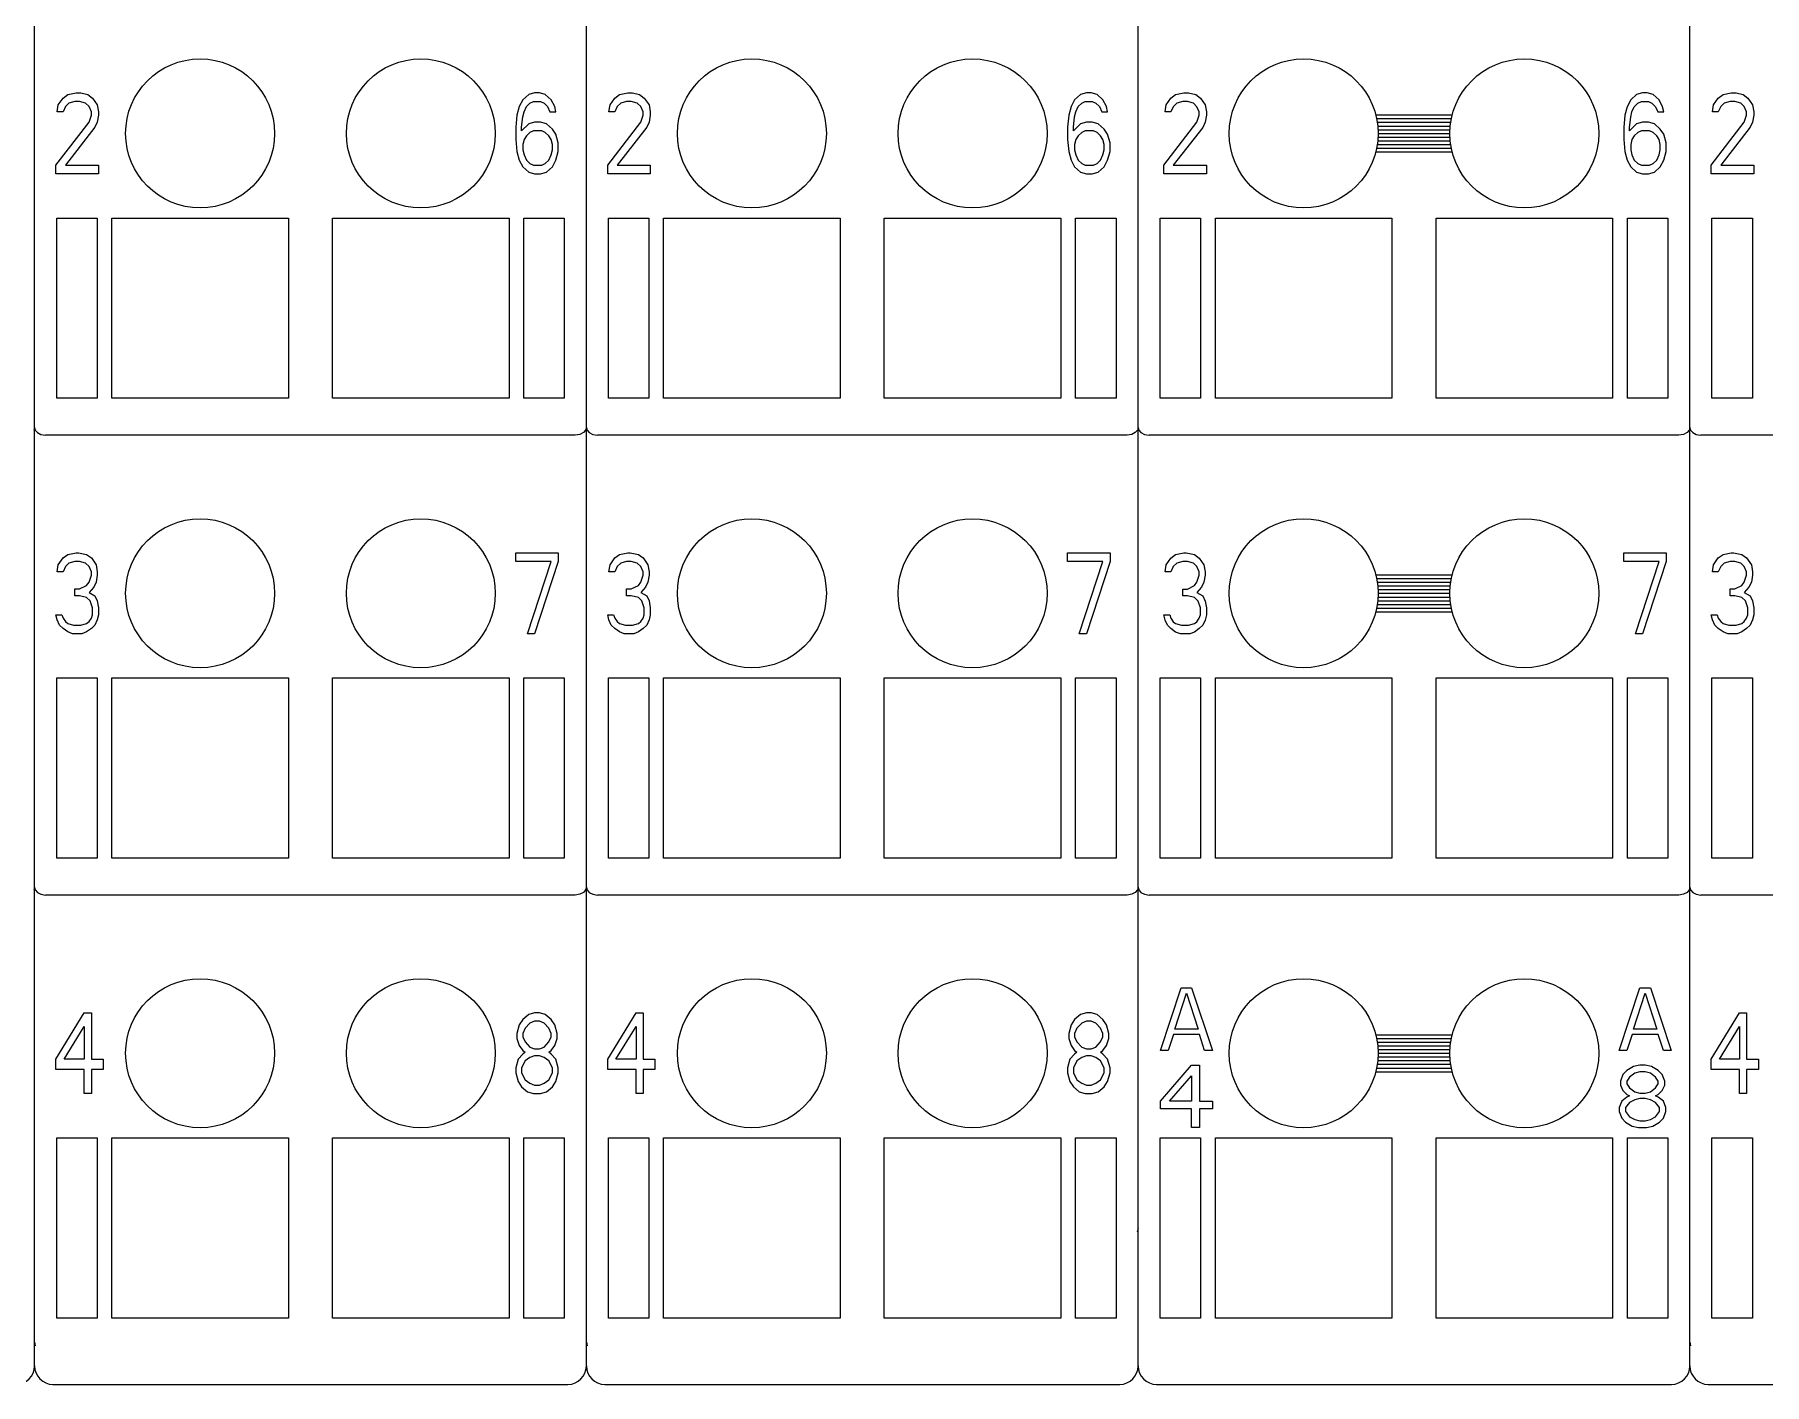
# Model space of a CAD drawing. Extents: x 10 to 622, y -523 to 292.
# Drawn here: x 279.28 to 288.8, y 91.48 to 98.91 of the extents above; entities that cross this region are included whole.
import ezdxf

# ---------------------------------------------------------------- set-up
doc = ezdxf.new("R2010")
doc.units = 0
doc.header["$LTSCALE"] = 5
doc.header["$MEASUREMENT"] = 0
doc.layers.get('0').update_dxf_attribs({"linetype": 'CONTINUOUS'})

msp = doc.modelspace()

# ---------------------------------------------------------------- linework, layer by layer
at = {"color": 7, "linetype": 'Continuous'}
for p, q in [((279.2797, 91.5843), (279.2797, 118.1094)), ((279.2797, 91.5843), (279.2797, 118.1094)), ((282.3169, 91.5843), (282.3169, 118.1094)), ((282.3169, 91.5843), (282.3169, 118.1094)), ((285.3541, 91.5843), (285.3541, 118.1094)), ((285.3541, 91.5843), (285.3541, 118.1094)), ((285.3541, 95.3587), (285.3541, 118.1094)), ((285.3541, 95.3587), (285.3541, 118.1094)), ((288.3914, 91.5843), (288.3914, 118.1094)), ((288.3914, 91.5843), (288.3914, 118.1094)), ((279.4103, 98.5242), (279.4363, 98.5621)), ((279.4363, 98.5621), (279.4622, 98.5811)), ((279.4622, 98.5811), (279.5077, 98.5906)), ((279.5077, 98.5906), (279.5337, 98.5906)), ((279.5337, 98.5906), (279.5727, 98.5811)), ((279.5727, 98.5811), (279.5987, 98.5621)), ((279.5987, 98.5621), (279.6246, 98.5242)), ((281.9673, 98.5527), (281.9478, 98.5148)), ((281.9998, 98.5811), (281.9673, 98.5527)), ((282.0322, 98.5906), (281.9998, 98.5811)), ((282.0582, 98.5906), (282.0322, 98.5906)), ((282.0907, 98.5811), (282.0582, 98.5906)), ((282.1232, 98.5527), (282.0907, 98.5811)), ((282.1427, 98.5148), (282.1232, 98.5527)), ((282.4475, 98.5242), (282.4735, 98.5621)), ((282.4735, 98.5621), (282.4995, 98.5811)), ((282.4995, 98.5811), (282.5449, 98.5906)), ((282.5449, 98.5906), (282.5709, 98.5906)), ((282.5709, 98.5906), (282.6099, 98.5811)), ((282.6099, 98.5811), (282.6359, 98.5621)), ((282.6359, 98.5621), (282.6619, 98.5242)), ((285.0045, 98.5527), (284.985, 98.5148)), ((285.037, 98.5811), (285.0045, 98.5527)), ((285.0695, 98.5906), (285.037, 98.5811)), ((285.0954, 98.5906), (285.0695, 98.5906)), ((285.1279, 98.5811), (285.0954, 98.5906)), ((285.1604, 98.5527), (285.1279, 98.5811)), ((285.1799, 98.5148), (285.1604, 98.5527)), ((285.5089, 98.5238), (285.5348, 98.5617)), ((285.5348, 98.5617), (285.5608, 98.5807)), ((285.5608, 98.5807), (285.6063, 98.5901)), ((285.6063, 98.5901), (285.6323, 98.5901)), ((285.6323, 98.5901), (285.6713, 98.5807)), ((285.6713, 98.5807), (285.6973, 98.5617)), ((285.6973, 98.5617), (285.7232, 98.5238)), ((288.0659, 98.5522), (288.0464, 98.5143)), ((288.0983, 98.5807), (288.0659, 98.5522)), ((288.1308, 98.5901), (288.0983, 98.5807)), ((288.1568, 98.5901), (288.1308, 98.5901)), ((288.1893, 98.5807), (288.1568, 98.5901)), ((288.2218, 98.5522), (288.1893, 98.5807)), ((288.2413, 98.5143), (288.2218, 98.5522)), ((288.5219, 98.5242), (288.5479, 98.5621)), ((288.5479, 98.5621), (288.5739, 98.5811)), ((288.5739, 98.5811), (288.6194, 98.5906)), ((288.6194, 98.5906), (288.6454, 98.5906)), ((288.6454, 98.5906), (288.6843, 98.5811)), ((288.6843, 98.5811), (288.7103, 98.5621)), ((288.7103, 98.5621), (288.7363, 98.5242)), ((279.4038, 98.4863), (279.4103, 98.5242)), ((279.4363, 98.4863), (279.4038, 98.4863)), ((279.4492, 98.5148), (279.4363, 98.4863)), ((279.4687, 98.5337), (279.4492, 98.5148)), ((279.5012, 98.5432), (279.4687, 98.5337)), ((279.5272, 98.5432), (279.5012, 98.5432)), ((279.5597, 98.5337), (279.5272, 98.5432)), ((279.5792, 98.5148), (279.5597, 98.5337)), ((279.5922, 98.4863), (279.5792, 98.5148)), ((279.5792, 98.4295), (279.5922, 98.4674)), ((279.5922, 98.4674), (279.5922, 98.4863)), ((279.6246, 98.5242), (279.6311, 98.4863)), ((279.6311, 98.4674), (279.6246, 98.4295)), ((279.6311, 98.4863), (279.6311, 98.4674)), ((281.9348, 98.4674), (281.9283, 98.401)), ((281.9478, 98.5148), (281.9348, 98.4674)), ((281.9608, 98.401), (281.9673, 98.4579)), ((281.9673, 98.4579), (281.9738, 98.4863)), ((281.9738, 98.4863), (281.9868, 98.5148)), ((281.9868, 98.5148), (282.0063, 98.5337)), ((282.0063, 98.5337), (282.0257, 98.5432)), ((282.0257, 98.5432), (282.0647, 98.5432)), ((282.0647, 98.5432), (282.0842, 98.5337)), ((282.0842, 98.5337), (282.1037, 98.5148)), ((282.1037, 98.5148), (282.1167, 98.4863)), ((282.1167, 98.4863), (282.1492, 98.4863)), ((282.1492, 98.4863), (282.1427, 98.5148)), ((282.441, 98.4863), (282.4475, 98.5242)), ((282.4735, 98.4863), (282.441, 98.4863)), ((282.4865, 98.5148), (282.4735, 98.4863)), ((282.506, 98.5337), (282.4865, 98.5148)), ((282.5384, 98.5432), (282.506, 98.5337)), ((282.5644, 98.5432), (282.5384, 98.5432)), ((282.5969, 98.5337), (282.5644, 98.5432)), ((282.6164, 98.5148), (282.5969, 98.5337)), ((282.6294, 98.4863), (282.6164, 98.5148)), ((282.6164, 98.4295), (282.6294, 98.4674)), ((282.6294, 98.4674), (282.6294, 98.4863)), ((282.6619, 98.5242), (282.6684, 98.4863)), ((282.6684, 98.4674), (282.6619, 98.4295)), ((282.6684, 98.4863), (282.6684, 98.4674)), ((284.972, 98.4674), (284.9655, 98.401)), ((284.985, 98.5148), (284.972, 98.4674)), ((284.998, 98.401), (285.0045, 98.4579)), ((285.0045, 98.4579), (285.011, 98.4863)), ((285.011, 98.4863), (285.024, 98.5148)), ((285.024, 98.5148), (285.0435, 98.5337)), ((285.0435, 98.5337), (285.063, 98.5432)), ((285.063, 98.5432), (285.1019, 98.5432)), ((285.1019, 98.5432), (285.1214, 98.5337)), ((285.1214, 98.5337), (285.1409, 98.5148)), ((285.1409, 98.5148), (285.1539, 98.4863)), ((285.1539, 98.4863), (285.1864, 98.4863)), ((285.1864, 98.4863), (285.1799, 98.5148)), ((285.5024, 98.4859), (285.5089, 98.5238)), ((285.5348, 98.4859), (285.5024, 98.4859)), ((285.5478, 98.5143), (285.5348, 98.4859)), ((285.5673, 98.5333), (285.5478, 98.5143)), ((285.5998, 98.5428), (285.5673, 98.5333)), ((285.6258, 98.5428), (285.5998, 98.5428)), ((285.6583, 98.5333), (285.6258, 98.5428)), ((285.6778, 98.5143), (285.6583, 98.5333)), ((285.6908, 98.4859), (285.6778, 98.5143)), ((285.6778, 98.429), (285.6908, 98.4669)), ((285.6908, 98.4669), (285.6908, 98.4859)), ((285.7232, 98.5238), (285.7297, 98.4859)), ((285.7297, 98.4669), (285.7232, 98.429)), ((285.7297, 98.4859), (285.7297, 98.4669)), ((286.6626, 98.4688), (287.0829, 98.4688)), ((288.0334, 98.4669), (288.0269, 98.4006)), ((288.0464, 98.5143), (288.0334, 98.4669)), ((288.0594, 98.4006), (288.0659, 98.4575)), ((288.0659, 98.4575), (288.0724, 98.4859)), ((288.0724, 98.4859), (288.0854, 98.5143)), ((288.0854, 98.5143), (288.1048, 98.5333)), ((288.1048, 98.5333), (288.1243, 98.5428)), ((288.1243, 98.5428), (288.1633, 98.5428)), ((288.1633, 98.5428), (288.1828, 98.5333)), ((288.1828, 98.5333), (288.2023, 98.5143)), ((288.2023, 98.5143), (288.2153, 98.4859)), ((288.2153, 98.4859), (288.2478, 98.4859)), ((288.2478, 98.4859), (288.2413, 98.5143)), ((288.5154, 98.4863), (288.5219, 98.5242)), ((288.5479, 98.4863), (288.5154, 98.4863)), ((288.5609, 98.5148), (288.5479, 98.4863)), ((288.5804, 98.5337), (288.5609, 98.5148)), ((288.6129, 98.5432), (288.5804, 98.5337)), ((288.6389, 98.5432), (288.6129, 98.5432)), ((288.6714, 98.5337), (288.6389, 98.5432)), ((288.6908, 98.5148), (288.6714, 98.5337)), ((288.7038, 98.4863), (288.6908, 98.5148)), ((288.6908, 98.4295), (288.7038, 98.4674)), ((288.7038, 98.4674), (288.7038, 98.4863)), ((288.7363, 98.5242), (288.7428, 98.4863)), ((288.7428, 98.4674), (288.7363, 98.4295)), ((288.7428, 98.4863), (288.7428, 98.4674)), ((279.3973, 98.1925), (279.5792, 98.4295)), ((279.6117, 98.401), (279.4492, 98.1925)), ((279.6246, 98.4295), (279.6117, 98.401)), ((281.9283, 98.401), (281.9283, 98.3347)), ((281.9998, 98.42), (281.9608, 98.3821)), ((281.9608, 98.3821), (281.9608, 98.401)), ((282.0063, 98.3726), (281.9868, 98.3536)), ((282.0322, 98.4295), (281.9998, 98.42)), ((282.0257, 98.3821), (282.0063, 98.3726)), ((282.0712, 98.3821), (282.0257, 98.3821)), ((282.0647, 98.4295), (282.0322, 98.4295)), ((282.0972, 98.42), (282.0647, 98.4295)), ((282.0907, 98.3726), (282.0712, 98.3821)), ((282.1102, 98.3536), (282.0907, 98.3726)), ((282.1297, 98.3915), (282.0972, 98.42)), ((282.1492, 98.3631), (282.1297, 98.3915)), ((282.1622, 98.3157), (282.1492, 98.3631)), ((282.3156, 98.3775), (282.3156, 97.8005)), ((282.4345, 98.1925), (282.6164, 98.4295)), ((282.6489, 98.401), (282.4865, 98.1925)), ((282.6619, 98.4295), (282.6489, 98.401)), ((284.9655, 98.401), (284.9655, 98.3347)), ((285.037, 98.42), (284.998, 98.3821)), ((284.998, 98.3821), (284.998, 98.401)), ((285.0435, 98.3726), (285.024, 98.3536)), ((285.0695, 98.4295), (285.037, 98.42)), ((285.063, 98.3821), (285.0435, 98.3726)), ((285.1084, 98.3821), (285.063, 98.3821)), ((285.1019, 98.4295), (285.0695, 98.4295)), ((285.1344, 98.42), (285.1019, 98.4295)), ((285.1279, 98.3726), (285.1084, 98.3821)), ((285.1474, 98.3536), (285.1279, 98.3726)), ((285.1669, 98.3915), (285.1344, 98.42)), ((285.1864, 98.3631), (285.1669, 98.3915)), ((285.1994, 98.3157), (285.1864, 98.3631)), ((285.3528, 98.3775), (285.3528, 97.8005)), ((285.4959, 98.1921), (285.6778, 98.429)), ((285.7102, 98.4006), (285.5478, 98.1921)), ((285.7232, 98.429), (285.7102, 98.4006)), ((286.6672, 98.4485), (287.0783, 98.4485)), ((286.6708, 98.4283), (287.0747, 98.4283)), ((286.6733, 98.408), (287.0722, 98.408)), ((286.6748, 98.3878), (287.0707, 98.3878)), ((286.6753, 98.3675), (287.0702, 98.3675)), ((288.0269, 98.4006), (288.0269, 98.3342)), ((288.0983, 98.4195), (288.0594, 98.3816)), ((288.0594, 98.3816), (288.0594, 98.4006)), ((288.1048, 98.3722), (288.0854, 98.3532)), ((288.1308, 98.429), (288.0983, 98.4195)), ((288.1243, 98.3816), (288.1048, 98.3722)), ((288.1698, 98.3816), (288.1243, 98.3816)), ((288.1633, 98.429), (288.1308, 98.429)), ((288.1958, 98.4195), (288.1633, 98.429)), ((288.1893, 98.3722), (288.1698, 98.3816)), ((288.2088, 98.3532), (288.1893, 98.3722)), ((288.2283, 98.3911), (288.1958, 98.4195)), ((288.2478, 98.3627), (288.2283, 98.3911)), ((288.2608, 98.3153), (288.2478, 98.3627)), ((288.3901, 98.3775), (288.3901, 97.8005)), ((288.5089, 98.1925), (288.6908, 98.4295)), ((288.7233, 98.401), (288.5609, 98.1925)), ((288.7363, 98.4295), (288.7233, 98.401)), ((281.9283, 98.3347), (281.9348, 98.2683)), ((281.9348, 98.2683), (281.9478, 98.2209)), ((281.9738, 98.3347), (281.9673, 98.3062)), ((281.9673, 98.3062), (281.9673, 98.2778)), ((281.9673, 98.2778), (281.9738, 98.2494)), ((281.9868, 98.3536), (281.9738, 98.3347)), ((282.1232, 98.3347), (282.1102, 98.3536)), ((282.1297, 98.3062), (282.1232, 98.3347)), ((282.1232, 98.2494), (282.1297, 98.2778)), ((282.1297, 98.2778), (282.1297, 98.3062)), ((282.1492, 98.2209), (282.1622, 98.2683)), ((282.1622, 98.2683), (282.1622, 98.3157)), ((284.9655, 98.3347), (284.972, 98.2683)), ((284.972, 98.2683), (284.985, 98.2209)), ((285.011, 98.3347), (285.0045, 98.3062)), ((285.0045, 98.3062), (285.0045, 98.2778)), ((285.0045, 98.2778), (285.011, 98.2494)), ((285.024, 98.3536), (285.011, 98.3347)), ((285.1604, 98.3347), (285.1474, 98.3536)), ((285.1669, 98.3062), (285.1604, 98.3347)), ((285.1604, 98.2494), (285.1669, 98.2778)), ((285.1669, 98.2778), (285.1669, 98.3062)), ((285.1864, 98.2209), (285.1994, 98.2683)), ((285.1994, 98.2683), (285.1994, 98.3157)), ((286.6627, 98.2663), (287.0828, 98.2663)), ((286.6673, 98.2865), (287.0782, 98.2865)), ((286.6708, 98.3068), (287.0747, 98.3068)), ((286.6733, 98.327), (287.0722, 98.327)), ((286.6748, 98.3473), (287.0707, 98.3473)), ((288.0269, 98.3342), (288.0334, 98.2679)), ((288.0334, 98.2679), (288.0464, 98.2205)), ((288.0724, 98.3342), (288.0659, 98.3058)), ((288.0659, 98.3058), (288.0659, 98.2774)), ((288.0659, 98.2774), (288.0724, 98.2489)), ((288.0854, 98.3532), (288.0724, 98.3342)), ((288.2218, 98.3342), (288.2088, 98.3532)), ((288.2283, 98.3058), (288.2218, 98.3342)), ((288.2218, 98.2489), (288.2283, 98.2774)), ((288.2283, 98.2774), (288.2283, 98.3058)), ((288.2478, 98.2205), (288.2608, 98.2679)), ((288.2608, 98.2679), (288.2608, 98.3153)), ((279.3973, 98.1451), (279.3973, 98.1925)), ((279.4492, 98.1925), (279.6311, 98.1925)), ((279.6311, 98.1925), (279.6311, 98.1451)), ((281.9478, 98.2209), (281.9673, 98.183)), ((281.9673, 98.183), (281.9998, 98.1546)), ((281.9738, 98.2494), (281.9868, 98.2209)), ((281.9868, 98.2209), (282.0063, 98.202)), ((282.0063, 98.202), (282.0257, 98.1925)), ((282.0257, 98.1925), (282.0712, 98.1925)), ((282.0712, 98.1925), (282.0907, 98.202)), ((282.0907, 98.202), (282.1102, 98.2209)), ((282.0972, 98.1546), (282.1297, 98.183)), ((282.1102, 98.2209), (282.1232, 98.2494)), ((282.1297, 98.183), (282.1492, 98.2209)), ((282.4345, 98.1451), (282.4345, 98.1925)), ((282.4865, 98.1925), (282.6684, 98.1925)), ((282.6684, 98.1925), (282.6684, 98.1451)), ((284.985, 98.2209), (285.0045, 98.183)), ((285.0045, 98.183), (285.037, 98.1546)), ((285.011, 98.2494), (285.024, 98.2209)), ((285.024, 98.2209), (285.0435, 98.202)), ((285.0435, 98.202), (285.063, 98.1925)), ((285.063, 98.1925), (285.1084, 98.1925)), ((285.1084, 98.1925), (285.1279, 98.202)), ((285.1279, 98.202), (285.1474, 98.2209)), ((285.1344, 98.1546), (285.1669, 98.183)), ((285.1474, 98.2209), (285.1604, 98.2494)), ((285.1669, 98.183), (285.1864, 98.2209)), ((285.4959, 98.1447), (285.4959, 98.1921)), ((285.5478, 98.1921), (285.7297, 98.1921)), ((285.7297, 98.1921), (285.7297, 98.1447)), ((288.0464, 98.2205), (288.0659, 98.1826)), ((288.0659, 98.1826), (288.0983, 98.1542)), ((288.0724, 98.2489), (288.0854, 98.2205)), ((288.0854, 98.2205), (288.1048, 98.2016)), ((288.1048, 98.2016), (288.1243, 98.1921)), ((288.1243, 98.1921), (288.1698, 98.1921)), ((288.1698, 98.1921), (288.1893, 98.2016)), ((288.1893, 98.2016), (288.2088, 98.2205)), ((288.1958, 98.1542), (288.2283, 98.1826)), ((288.2088, 98.2205), (288.2218, 98.2489)), ((288.2283, 98.1826), (288.2478, 98.2205)), ((288.5089, 98.1451), (288.5089, 98.1925)), ((288.5609, 98.1925), (288.7428, 98.1925)), ((288.7428, 98.1925), (288.7428, 98.1451)), ((279.6311, 98.1451), (279.3973, 98.1451)), ((281.9998, 98.1546), (282.0322, 98.1451)), ((282.0322, 98.1451), (282.0647, 98.1451)), ((282.0647, 98.1451), (282.0972, 98.1546)), ((282.6684, 98.1451), (282.4345, 98.1451)), ((285.037, 98.1546), (285.0695, 98.1451)), ((285.0695, 98.1451), (285.1019, 98.1451)), ((285.1019, 98.1451), (285.1344, 98.1546)), ((285.7297, 98.1447), (285.4959, 98.1447)), ((288.0983, 98.1542), (288.1308, 98.1447)), ((288.1308, 98.1447), (288.1633, 98.1447)), ((288.1633, 98.1447), (288.1958, 98.1542)), ((288.7428, 98.1451), (288.5089, 98.1451)), ((279.4012, 96.9095), (279.4012, 97.9017)), ((279.4012, 97.9017), (279.6239, 97.9017)), ((279.6239, 97.9017), (279.6239, 96.9095)), ((279.7049, 96.9095), (279.7049, 97.9017)), ((279.7049, 97.9017), (280.6768, 97.9017)), ((280.6768, 97.9017), (280.6768, 96.9095)), ((280.9198, 96.9095), (280.9198, 97.9017)), ((280.9198, 97.9017), (281.8917, 97.9017)), ((281.8917, 97.9017), (281.8917, 96.9095)), ((281.9727, 96.9095), (281.9727, 97.9017)), ((281.9727, 97.9017), (282.1954, 97.9017)), ((282.1954, 97.9017), (282.1954, 96.9095)), ((282.4384, 96.9095), (282.4384, 97.9017)), ((282.4384, 97.9017), (282.6611, 97.9017)), ((282.6611, 97.9017), (282.6611, 96.9095)), ((282.7421, 96.9095), (282.7421, 97.9017)), ((282.7421, 97.9017), (283.714, 97.9017)), ((283.714, 97.9017), (283.714, 96.9095)), ((283.957, 96.9095), (283.957, 97.9017)), ((283.957, 97.9017), (284.9289, 97.9017)), ((284.9289, 97.9017), (284.9289, 96.9095)), ((285.0099, 96.9095), (285.0099, 97.9017)), ((285.0099, 97.9017), (285.2326, 97.9017)), ((285.2326, 97.9017), (285.2326, 96.9095)), ((285.4756, 96.9095), (285.4756, 97.9017)), ((285.4756, 97.9017), (285.6983, 97.9017)), ((285.6983, 97.9017), (285.6983, 96.9095)), ((285.7793, 96.9095), (285.7793, 97.9017)), ((285.7793, 97.9017), (286.7513, 97.9017)), ((286.7513, 97.9017), (286.7513, 96.9095)), ((286.9942, 96.9095), (286.9942, 97.9017)), ((286.9942, 97.9017), (287.9661, 97.9017)), ((287.9661, 97.9017), (287.9661, 96.9095)), ((288.0471, 96.9095), (288.0471, 97.9017)), ((288.0471, 97.9017), (288.2699, 97.9017)), ((288.2699, 97.9017), (288.2699, 96.9095)), ((288.5128, 96.9095), (288.5128, 97.9017)), ((288.5128, 97.9017), (288.7356, 97.9017)), ((288.7356, 97.9017), (288.7356, 96.9095)), ((279.6239, 96.9095), (279.4012, 96.9095)), ((280.6768, 96.9095), (279.7049, 96.9095)), ((281.8917, 96.9095), (280.9198, 96.9095)), ((282.1954, 96.9095), (281.9727, 96.9095)), ((282.6611, 96.9095), (282.4384, 96.9095)), ((283.714, 96.9095), (282.7421, 96.9095)), ((284.9289, 96.9095), (283.957, 96.9095)), ((285.2326, 96.9095), (285.0099, 96.9095)), ((285.6983, 96.9095), (285.4756, 96.9095)), ((286.7513, 96.9095), (285.7793, 96.9095)), ((287.9661, 96.9095), (286.9942, 96.9095)), ((288.2699, 96.9095), (288.0471, 96.9095)), ((288.7356, 96.9095), (288.5128, 96.9095)), ((279.2797, 96.7496), (279.2759, 96.7348)), ((279.2797, 96.7496), (279.2835, 96.7348)), ((282.3169, 96.7496), (282.3131, 96.7348)), ((282.3169, 96.7496), (282.3207, 96.7348)), ((285.3541, 96.7496), (285.3503, 96.7348)), ((285.3541, 96.7496), (285.3579, 96.7348)), ((288.3914, 96.7496), (288.3876, 96.7348)), ((288.3914, 96.7496), (288.3952, 96.7348)), ((279.2835, 96.7348), (279.2952, 96.7212)), ((279.2952, 96.7212), (279.3147, 96.7111)), ((279.3147, 96.7111), (279.3404, 96.7071)), ((282.2562, 96.7071), (279.3404, 96.7071)), ((282.2819, 96.7111), (282.2562, 96.7071)), ((282.3014, 96.7212), (282.2819, 96.7111)), ((282.3131, 96.7348), (282.3014, 96.7212)), ((282.3207, 96.7348), (282.3324, 96.7212)), ((282.3324, 96.7212), (282.3519, 96.7111)), ((282.3519, 96.7111), (282.3777, 96.7071)), ((285.2934, 96.7071), (282.3777, 96.7071)), ((285.3191, 96.7111), (285.2934, 96.7071)), ((285.3386, 96.7212), (285.3191, 96.7111)), ((285.3503, 96.7348), (285.3386, 96.7212)), ((285.3579, 96.7348), (285.3697, 96.7212)), ((285.3697, 96.7212), (285.3891, 96.7111)), ((285.3891, 96.7111), (285.4149, 96.7071)), ((288.3306, 96.7071), (285.4149, 96.7071)), ((288.3564, 96.7111), (288.3306, 96.7071)), ((288.3758, 96.7212), (288.3564, 96.7111)), ((288.3876, 96.7348), (288.3758, 96.7212)), ((288.3952, 96.7348), (288.4069, 96.7212)), ((288.4069, 96.7212), (288.4263, 96.7111)), ((288.4263, 96.7111), (288.4521, 96.7071)), ((291.3678, 96.7071), (288.4521, 96.7071)), ((279.4038, 95.9553), (279.4103, 95.9932)), ((279.4103, 95.9932), (279.4363, 96.0311)), ((279.4363, 96.0311), (279.4622, 96.0501)), ((279.4492, 95.9837), (279.4363, 95.9553)), ((279.4687, 96.0027), (279.4492, 95.9837)), ((279.4622, 96.0501), (279.5077, 96.0596)), ((279.5012, 96.0122), (279.4687, 96.0027)), ((279.5272, 96.0122), (279.5012, 96.0122)), ((279.5077, 96.0596), (279.5207, 96.0596)), ((279.5207, 96.0596), (279.5662, 96.0501)), ((279.5597, 96.0027), (279.5272, 96.0122)), ((279.5792, 95.9837), (279.5597, 96.0027)), ((279.5662, 96.0501), (279.5922, 96.0311)), ((279.5922, 95.9553), (279.5792, 95.9837)), ((279.5922, 96.0311), (279.6181, 95.9932)), ((279.6181, 95.9932), (279.6246, 95.9553)), ((281.9283, 96.0122), (281.9283, 96.0596)), ((281.9283, 96.0596), (282.1622, 96.0596)), ((282.1232, 96.0122), (281.9283, 96.0122)), ((281.9933, 95.6141), (282.1232, 96.0122)), ((282.1622, 96.0122), (282.0322, 95.6141)), ((282.1622, 96.0596), (282.1622, 96.0122)), ((282.441, 95.9553), (282.4475, 95.9932)), ((282.4475, 95.9932), (282.4735, 96.0311)), ((282.4735, 96.0311), (282.4995, 96.0501)), ((282.4865, 95.9837), (282.4735, 95.9553)), ((282.506, 96.0027), (282.4865, 95.9837)), ((282.4995, 96.0501), (282.5449, 96.0596)), ((282.5384, 96.0122), (282.506, 96.0027)), ((282.5644, 96.0122), (282.5384, 96.0122)), ((282.5449, 96.0596), (282.5579, 96.0596)), ((282.5579, 96.0596), (282.6034, 96.0501)), ((282.5969, 96.0027), (282.5644, 96.0122)), ((282.6164, 95.9837), (282.5969, 96.0027)), ((282.6034, 96.0501), (282.6294, 96.0311)), ((282.6294, 95.9553), (282.6164, 95.9837)), ((282.6294, 96.0311), (282.6554, 95.9932)), ((282.6554, 95.9932), (282.6619, 95.9553)), ((284.9655, 96.0122), (284.9655, 96.0596)), ((284.9655, 96.0596), (285.1994, 96.0596)), ((285.1604, 96.0122), (284.9655, 96.0122)), ((285.0305, 95.6141), (285.1604, 96.0122)), ((285.1994, 96.0122), (285.0695, 95.6141)), ((285.1994, 96.0596), (285.1994, 96.0122)), ((285.5024, 95.9549), (285.5089, 95.9928)), ((285.5089, 95.9928), (285.5348, 96.0307)), ((285.5348, 96.0307), (285.5608, 96.0496)), ((285.5478, 95.9833), (285.5348, 95.9549)), ((285.5673, 96.0023), (285.5478, 95.9833)), ((285.5608, 96.0496), (285.6063, 96.0591)), ((285.5998, 96.0117), (285.5673, 96.0023)), ((285.6258, 96.0117), (285.5998, 96.0117)), ((285.6063, 96.0591), (285.6193, 96.0591)), ((285.6193, 96.0591), (285.6648, 96.0496)), ((285.6583, 96.0023), (285.6258, 96.0117)), ((285.6778, 95.9833), (285.6583, 96.0023)), ((285.6648, 96.0496), (285.6908, 96.0307)), ((285.6908, 95.9549), (285.6778, 95.9833)), ((285.6908, 96.0307), (285.7167, 95.9928)), ((285.7167, 95.9928), (285.7232, 95.9549)), ((288.0269, 96.0117), (288.0269, 96.0591)), ((288.0269, 96.0591), (288.2608, 96.0591)), ((288.2218, 96.0117), (288.0269, 96.0117)), ((288.0919, 95.6137), (288.2218, 96.0117)), ((288.2608, 96.0117), (288.1308, 95.6137)), ((288.2608, 96.0591), (288.2608, 96.0117)), ((288.5154, 95.9553), (288.5219, 95.9932)), ((288.5219, 95.9932), (288.5479, 96.0311)), ((288.5479, 96.0311), (288.5739, 96.0501)), ((288.5609, 95.9837), (288.5479, 95.9553)), ((288.5804, 96.0027), (288.5609, 95.9837)), ((288.5739, 96.0501), (288.6194, 96.0596)), ((288.6129, 96.0122), (288.5804, 96.0027)), ((288.6389, 96.0122), (288.6129, 96.0122)), ((288.6194, 96.0596), (288.6324, 96.0596)), ((288.6324, 96.0596), (288.6779, 96.0501)), ((288.6714, 96.0027), (288.6389, 96.0122)), ((288.6908, 95.9837), (288.6714, 96.0027)), ((288.6779, 96.0501), (288.7038, 96.0311)), ((288.7038, 95.9553), (288.6908, 95.9837)), ((288.7038, 96.0311), (288.7298, 95.9932)), ((288.7298, 95.9932), (288.7363, 95.9553)), ((279.4363, 95.9553), (279.4038, 95.9553)), ((279.5662, 95.8795), (279.5792, 95.8984)), ((279.5792, 95.8984), (279.5922, 95.9363)), ((279.5922, 95.9363), (279.5922, 95.9553)), ((279.6181, 95.8984), (279.6052, 95.87)), ((279.6246, 95.9363), (279.6181, 95.8984)), ((279.6246, 95.9553), (279.6246, 95.9363)), ((282.4735, 95.9553), (282.441, 95.9553)), ((282.6034, 95.8795), (282.6164, 95.8984)), ((282.6164, 95.8984), (282.6294, 95.9363)), ((282.6294, 95.9363), (282.6294, 95.9553)), ((282.6554, 95.8984), (282.6424, 95.87)), ((282.6619, 95.9363), (282.6554, 95.8984)), ((282.6619, 95.9553), (282.6619, 95.9363)), ((285.5348, 95.9549), (285.5024, 95.9549)), ((285.6648, 95.879), (285.6778, 95.898)), ((285.6778, 95.898), (285.6908, 95.9359)), ((285.6908, 95.9359), (285.6908, 95.9549)), ((285.7167, 95.898), (285.7037, 95.8696)), ((285.7232, 95.9359), (285.7167, 95.898)), ((285.7232, 95.9549), (285.7232, 95.9359)), ((286.6626, 95.9376), (287.0829, 95.9376)), ((286.6672, 95.9174), (287.0782, 95.9174)), ((286.6708, 95.8971), (287.0747, 95.8971)), ((288.5479, 95.9553), (288.5154, 95.9553)), ((288.6779, 95.8795), (288.6908, 95.8984)), ((288.6908, 95.8984), (288.7038, 95.9363)), ((288.7038, 95.9363), (288.7038, 95.9553)), ((288.7298, 95.8984), (288.7168, 95.87)), ((288.7363, 95.9363), (288.7298, 95.8984)), ((288.7363, 95.9553), (288.7363, 95.9363)), ((279.5012, 95.8226), (279.5012, 95.8605)), ((279.5012, 95.8605), (279.5272, 95.8605)), ((279.5272, 95.8226), (279.5012, 95.8226)), ((279.5272, 95.8605), (279.5662, 95.8795)), ((279.5662, 95.8131), (279.5272, 95.8226)), ((279.5857, 95.7942), (279.5662, 95.8131)), ((279.6052, 95.87), (279.5792, 95.8416)), ((279.5792, 95.8416), (279.6117, 95.8226)), ((279.5987, 95.7563), (279.5857, 95.7942)), ((279.6117, 95.8226), (279.6246, 95.7942)), ((279.6246, 95.7942), (279.6311, 95.7563)), ((282.5384, 95.8226), (282.5384, 95.8605)), ((282.5384, 95.8605), (282.5644, 95.8605)), ((282.5644, 95.8226), (282.5384, 95.8226)), ((282.5644, 95.8605), (282.6034, 95.8795)), ((282.6034, 95.8131), (282.5644, 95.8226)), ((282.6229, 95.7942), (282.6034, 95.8131)), ((282.6424, 95.87), (282.6164, 95.8416)), ((282.6164, 95.8416), (282.6489, 95.8226)), ((282.6359, 95.7563), (282.6229, 95.7942)), ((282.6489, 95.8226), (282.6619, 95.7942)), ((282.6619, 95.7942), (282.6684, 95.7563)), ((285.5998, 95.8222), (285.5998, 95.8601)), ((285.5998, 95.8601), (285.6258, 95.8601)), ((285.6258, 95.8222), (285.5998, 95.8222)), ((285.6258, 95.8601), (285.6648, 95.879)), ((285.6648, 95.8127), (285.6258, 95.8222)), ((285.6843, 95.7937), (285.6648, 95.8127)), ((285.7037, 95.8696), (285.6778, 95.8411)), ((285.6778, 95.8411), (285.7102, 95.8222)), ((285.6973, 95.7558), (285.6843, 95.7937)), ((285.7102, 95.8222), (285.7232, 95.7937)), ((285.7232, 95.7937), (285.7297, 95.7558)), ((286.6733, 95.8769), (287.0722, 95.8769)), ((286.6733, 95.7959), (287.0722, 95.7959)), ((286.6748, 95.8566), (287.0707, 95.8566)), ((286.6748, 95.8161), (287.0707, 95.8161)), ((286.6753, 95.8364), (287.0702, 95.8364)), ((288.6129, 95.8226), (288.6129, 95.8605)), ((288.6129, 95.8605), (288.6389, 95.8605)), ((288.6389, 95.8226), (288.6129, 95.8226)), ((288.6389, 95.8605), (288.6779, 95.8795)), ((288.6779, 95.8131), (288.6389, 95.8226)), ((288.6973, 95.7942), (288.6779, 95.8131)), ((288.7168, 95.87), (288.6908, 95.8416)), ((288.6908, 95.8416), (288.7233, 95.8226)), ((288.7103, 95.7563), (288.6973, 95.7942)), ((288.7233, 95.8226), (288.7363, 95.7942)), ((288.7363, 95.7942), (288.7428, 95.7563)), ((279.4038, 95.6899), (279.3973, 95.7184)), ((279.3973, 95.7184), (279.4298, 95.7184)), ((279.4298, 95.7184), (279.4363, 95.6994)), ((279.4363, 95.6994), (279.4492, 95.6804)), ((279.5792, 95.6804), (279.5922, 95.6994)), ((279.5922, 95.6994), (279.5987, 95.7184)), ((279.5987, 95.7184), (279.5987, 95.7563)), ((279.6311, 95.7184), (279.6246, 95.6899)), ((279.6311, 95.7563), (279.6311, 95.7184)), ((282.441, 95.6899), (282.4345, 95.7184)), ((282.4345, 95.7184), (282.467, 95.7184)), ((282.467, 95.7184), (282.4735, 95.6994)), ((282.4735, 95.6994), (282.4865, 95.6804)), ((282.6164, 95.6804), (282.6294, 95.6994)), ((282.6294, 95.6994), (282.6359, 95.7184)), ((282.6359, 95.7184), (282.6359, 95.7563)), ((282.6684, 95.7184), (282.6619, 95.6899)), ((282.6684, 95.7563), (282.6684, 95.7184)), ((285.5024, 95.6895), (285.4959, 95.7179)), ((285.4959, 95.7179), (285.5283, 95.7179)), ((285.5283, 95.7179), (285.5348, 95.699)), ((285.5348, 95.699), (285.5478, 95.68)), ((285.6778, 95.68), (285.6908, 95.699)), ((285.6908, 95.699), (285.6973, 95.7179)), ((285.6973, 95.7179), (285.6973, 95.7558)), ((285.7297, 95.7179), (285.7232, 95.6895)), ((285.7297, 95.7558), (285.7297, 95.7179)), ((286.6626, 95.7351), (287.0829, 95.7351)), ((286.6672, 95.7554), (287.0782, 95.7554)), ((286.6708, 95.7756), (287.0747, 95.7756)), ((288.5154, 95.6899), (288.5089, 95.7184)), ((288.5089, 95.7184), (288.5414, 95.7184)), ((288.5414, 95.7184), (288.5479, 95.6994)), ((288.5479, 95.6994), (288.5609, 95.6804)), ((288.6908, 95.6804), (288.7038, 95.6994)), ((288.7038, 95.6994), (288.7103, 95.7184)), ((288.7103, 95.7184), (288.7103, 95.7563)), ((288.7428, 95.7184), (288.7363, 95.6899)), ((288.7428, 95.7563), (288.7428, 95.7184)), ((279.4168, 95.6615), (279.4038, 95.6899)), ((279.4363, 95.6425), (279.4168, 95.6615)), ((279.4622, 95.6236), (279.4363, 95.6425)), ((279.4492, 95.6804), (279.4622, 95.671)), ((279.4622, 95.671), (279.4947, 95.6615)), ((279.4882, 95.6141), (279.4622, 95.6236)), ((279.5402, 95.6141), (279.4882, 95.6141)), ((279.4947, 95.6615), (279.5337, 95.6615)), ((279.5337, 95.6615), (279.5662, 95.671)), ((279.5662, 95.6236), (279.5402, 95.6141)), ((279.5662, 95.671), (279.5792, 95.6804)), ((279.5922, 95.6425), (279.5662, 95.6236)), ((279.6117, 95.6615), (279.5922, 95.6425)), ((279.6246, 95.6899), (279.6117, 95.6615)), ((282.0322, 95.6141), (281.9933, 95.6141)), ((282.454, 95.6615), (282.441, 95.6899)), ((282.4735, 95.6425), (282.454, 95.6615)), ((282.4995, 95.6236), (282.4735, 95.6425)), ((282.4865, 95.6804), (282.4995, 95.671)), ((282.4995, 95.671), (282.5319, 95.6615)), ((282.5254, 95.6141), (282.4995, 95.6236)), ((282.5774, 95.6141), (282.5254, 95.6141)), ((282.5319, 95.6615), (282.5709, 95.6615)), ((282.5709, 95.6615), (282.6034, 95.671)), ((282.6034, 95.6236), (282.5774, 95.6141)), ((282.6034, 95.671), (282.6164, 95.6804)), ((282.6294, 95.6425), (282.6034, 95.6236)), ((282.6489, 95.6615), (282.6294, 95.6425)), ((282.6619, 95.6899), (282.6489, 95.6615)), ((285.0695, 95.6141), (285.0305, 95.6141)), ((285.5154, 95.6611), (285.5024, 95.6895)), ((285.5348, 95.6421), (285.5154, 95.6611)), ((285.5608, 95.6231), (285.5348, 95.6421)), ((285.5478, 95.68), (285.5608, 95.6705)), ((285.5608, 95.6705), (285.5933, 95.6611)), ((285.5868, 95.6137), (285.5608, 95.6231)), ((285.6388, 95.6137), (285.5868, 95.6137)), ((285.5933, 95.6611), (285.6323, 95.6611)), ((285.6323, 95.6611), (285.6648, 95.6705)), ((285.6648, 95.6231), (285.6388, 95.6137)), ((285.6648, 95.6705), (285.6778, 95.68)), ((285.6908, 95.6421), (285.6648, 95.6231)), ((285.7102, 95.6611), (285.6908, 95.6421)), ((285.7232, 95.6895), (285.7102, 95.6611)), ((288.1308, 95.6137), (288.0919, 95.6137)), ((288.5284, 95.6615), (288.5154, 95.6899)), ((288.5479, 95.6425), (288.5284, 95.6615)), ((288.5739, 95.6236), (288.5479, 95.6425)), ((288.5609, 95.6804), (288.5739, 95.671)), ((288.5739, 95.671), (288.6064, 95.6615)), ((288.5999, 95.6141), (288.5739, 95.6236)), ((288.6519, 95.6141), (288.5999, 95.6141)), ((288.6064, 95.6615), (288.6454, 95.6615)), ((288.6454, 95.6615), (288.6779, 95.671)), ((288.6779, 95.6236), (288.6519, 95.6141)), ((288.6779, 95.671), (288.6908, 95.6804)), ((288.7038, 95.6425), (288.6779, 95.6236)), ((288.7233, 95.6615), (288.7038, 95.6425)), ((288.7363, 95.6899), (288.7233, 95.6615)), ((279.4012, 94.3785), (279.4012, 95.3707)), ((279.4012, 95.3707), (279.6239, 95.3707)), ((279.6239, 95.3707), (279.6239, 94.3785)), ((279.7049, 94.3785), (279.7049, 95.3707)), ((279.7049, 95.3707), (280.6768, 95.3707)), ((280.6768, 95.3707), (280.6768, 94.3785)), ((280.9198, 94.3785), (280.9198, 95.3707)), ((280.9198, 95.3707), (281.8917, 95.3707)), ((281.8917, 95.3707), (281.8917, 94.3785)), ((281.9727, 94.3785), (281.9727, 95.3707)), ((281.9727, 95.3707), (282.1954, 95.3707)), ((282.1954, 95.3707), (282.1954, 94.3785)), ((282.4384, 94.3785), (282.4384, 95.3707)), ((282.4384, 95.3707), (282.6611, 95.3707)), ((282.6611, 95.3707), (282.6611, 94.3785)), ((282.7421, 94.3785), (282.7421, 95.3707)), ((282.7421, 95.3707), (283.714, 95.3707)), ((283.714, 95.3707), (283.714, 94.3785)), ((283.957, 94.3785), (283.957, 95.3707)), ((283.957, 95.3707), (284.9289, 95.3707)), ((284.9289, 95.3707), (284.9289, 94.3785)), ((285.0099, 94.3785), (285.0099, 95.3707)), ((285.0099, 95.3707), (285.2326, 95.3707)), ((285.2326, 95.3707), (285.2326, 94.3785)), ((285.4756, 94.3785), (285.4756, 95.3707)), ((285.4756, 95.3707), (285.6983, 95.3707)), ((285.6983, 95.3707), (285.6983, 94.3785)), ((285.7793, 94.3785), (285.7793, 95.3707)), ((285.7793, 95.3707), (286.7513, 95.3707)), ((286.7513, 95.3707), (286.7513, 94.3785)), ((286.9942, 94.3785), (286.9942, 95.3707)), ((286.9942, 95.3707), (287.9661, 95.3707)), ((287.9661, 95.3707), (287.9661, 94.3785)), ((288.0471, 94.3785), (288.0471, 95.3707)), ((288.0471, 95.3707), (288.2699, 95.3707)), ((288.2699, 95.3707), (288.2699, 94.3785)), ((288.5128, 94.3785), (288.5128, 95.3707)), ((288.5128, 95.3707), (288.7356, 95.3707)), ((288.7356, 95.3707), (288.7356, 94.3785)), ((279.6239, 94.3785), (279.4012, 94.3785)), ((280.6768, 94.3785), (279.7049, 94.3785)), ((281.8917, 94.3785), (280.9198, 94.3785)), ((282.1954, 94.3785), (281.9727, 94.3785)), ((282.6611, 94.3785), (282.4384, 94.3785)), ((283.714, 94.3785), (282.7421, 94.3785)), ((284.9289, 94.3785), (283.957, 94.3785)), ((285.2326, 94.3785), (285.0099, 94.3785)), ((285.6983, 94.3785), (285.4756, 94.3785)), ((286.7513, 94.3785), (285.7793, 94.3785)), ((287.9661, 94.3785), (286.9942, 94.3785)), ((288.2699, 94.3785), (288.0471, 94.3785)), ((288.7356, 94.3785), (288.5128, 94.3785)), ((279.2797, 94.2186), (279.2759, 94.2038)), ((279.2797, 94.2186), (279.2835, 94.2038)), ((279.2835, 94.2038), (279.2952, 94.1902)), ((279.2952, 94.1902), (279.3147, 94.1801)), ((279.3147, 94.1801), (279.3404, 94.176)), ((282.2562, 94.176), (279.3404, 94.176)), ((282.2819, 94.1801), (282.2562, 94.176)), ((282.3014, 94.1902), (282.2819, 94.1801)), ((282.3131, 94.2038), (282.3014, 94.1902)), ((282.3169, 94.2186), (282.3131, 94.2038)), ((282.3169, 94.2186), (282.3207, 94.2038)), ((282.3207, 94.2038), (282.3324, 94.1902)), ((282.3324, 94.1902), (282.3519, 94.1801)), ((282.3519, 94.1801), (282.3777, 94.176)), ((285.2934, 94.176), (282.3777, 94.176)), ((285.3191, 94.1801), (285.2934, 94.176)), ((285.3386, 94.1902), (285.3191, 94.1801)), ((285.3503, 94.2038), (285.3386, 94.1902)), ((285.3541, 94.2186), (285.3503, 94.2038)), ((285.3541, 94.2186), (285.3579, 94.2038)), ((285.3579, 94.2038), (285.3697, 94.1902)), ((285.3697, 94.1902), (285.3891, 94.1801)), ((285.3891, 94.1801), (285.4149, 94.176)), ((288.3306, 94.176), (285.4149, 94.176)), ((288.3564, 94.1801), (288.3306, 94.176)), ((288.3758, 94.1902), (288.3564, 94.1801)), ((288.3876, 94.2038), (288.3758, 94.1902)), ((288.3914, 94.2186), (288.3876, 94.2038)), ((288.3914, 94.2186), (288.3952, 94.2038)), ((288.3952, 94.2038), (288.4069, 94.1902)), ((288.4069, 94.1902), (288.4263, 94.1801)), ((288.4263, 94.1801), (288.4521, 94.176)), ((291.3678, 94.176), (288.4521, 94.176)), ((285.4765, 93.3213), (285.5912, 93.6655)), ((285.5554, 93.4384), (285.6199, 93.6362)), ((285.5912, 93.6655), (285.6486, 93.6655)), ((285.6199, 93.6362), (285.6844, 93.4384)), ((285.6486, 93.6655), (285.7633, 93.3213)), ((288.0017, 93.3213), (288.1164, 93.6655)), ((288.0806, 93.4384), (288.1451, 93.6362)), ((288.1164, 93.6655), (288.1738, 93.6655)), ((288.1451, 93.6362), (288.2097, 93.4384)), ((288.1738, 93.6655), (288.2885, 93.3213)), ((279.3973, 93.2726), (279.5532, 93.5285)), ((279.5532, 93.5285), (279.5922, 93.5285)), ((279.5922, 93.5285), (279.5922, 93.2726)), ((281.9998, 93.5191), (281.9673, 93.4906)), ((282.0322, 93.5285), (281.9998, 93.5191)), ((282.0582, 93.5285), (282.0322, 93.5285)), ((282.0907, 93.5191), (282.0582, 93.5285)), ((282.1232, 93.4906), (282.0907, 93.5191)), ((282.4345, 93.2726), (282.5904, 93.5285)), ((282.5904, 93.5285), (282.6294, 93.5285)), ((282.6294, 93.5285), (282.6294, 93.2726)), ((285.037, 93.5191), (285.0045, 93.4906)), ((285.0695, 93.5285), (285.037, 93.5191)), ((285.0954, 93.5285), (285.0695, 93.5285)), ((285.1279, 93.5191), (285.0954, 93.5285)), ((285.1604, 93.4906), (285.1279, 93.5191)), ((288.5089, 93.2726), (288.6649, 93.5285)), ((288.6649, 93.5285), (288.7038, 93.5285)), ((288.7038, 93.5285), (288.7038, 93.2726)), ((279.4427, 93.2726), (279.5532, 93.4527)), ((279.5532, 93.4527), (279.5532, 93.2726)), ((281.9478, 93.4622), (281.9348, 93.4148)), ((281.9348, 93.4148), (281.9348, 93.3864)), ((281.9673, 93.4906), (281.9478, 93.4622)), ((281.9803, 93.4432), (281.9673, 93.4148)), ((281.9673, 93.4148), (281.9673, 93.3958)), ((282.0063, 93.4717), (281.9803, 93.4432)), ((282.0322, 93.4811), (282.0063, 93.4717)), ((282.0582, 93.4811), (282.0322, 93.4811)), ((282.0842, 93.4717), (282.0582, 93.4811)), ((282.1102, 93.4432), (282.0842, 93.4717)), ((282.1232, 93.4148), (282.1102, 93.4432)), ((282.1427, 93.4622), (282.1232, 93.4906)), ((282.1232, 93.3958), (282.1232, 93.4148)), ((282.1557, 93.4148), (282.1427, 93.4622)), ((282.1557, 93.3864), (282.1557, 93.4148)), ((282.48, 93.2726), (282.5904, 93.4527)), ((282.5904, 93.4527), (282.5904, 93.2726)), ((284.985, 93.4622), (284.972, 93.4148)), ((284.972, 93.4148), (284.972, 93.3864)), ((285.0045, 93.4906), (284.985, 93.4622)), ((285.0175, 93.4432), (285.0045, 93.4148)), ((285.0045, 93.4148), (285.0045, 93.3958)), ((285.0435, 93.4717), (285.0175, 93.4432)), ((285.0695, 93.4811), (285.0435, 93.4717)), ((285.0954, 93.4811), (285.0695, 93.4811)), ((285.1214, 93.4717), (285.0954, 93.4811)), ((285.1474, 93.4432), (285.1214, 93.4717)), ((285.1604, 93.4148), (285.1474, 93.4432)), ((285.1799, 93.4622), (285.1604, 93.4906)), ((285.1604, 93.3958), (285.1604, 93.4148)), ((285.1929, 93.4148), (285.1799, 93.4622)), ((285.1929, 93.3864), (285.1929, 93.4148)), ((285.6844, 93.4384), (285.5554, 93.4384)), ((288.2097, 93.4384), (288.0806, 93.4384)), ((288.5544, 93.2726), (288.6649, 93.4527)), ((288.6649, 93.4527), (288.6649, 93.2726)), ((281.9348, 93.3864), (281.9478, 93.3485)), ((281.9478, 93.3485), (281.9673, 93.32)), ((281.9673, 93.3958), (281.9803, 93.3674)), ((281.9673, 93.32), (281.9803, 93.3105)), ((281.9803, 93.3674), (282.0063, 93.339)), ((282.0063, 93.339), (282.0322, 93.3295)), ((282.0322, 93.3295), (282.0582, 93.3295)), ((282.0582, 93.3295), (282.0842, 93.339)), ((282.0842, 93.339), (282.1102, 93.3674)), ((282.1102, 93.3674), (282.1232, 93.3958)), ((282.1102, 93.3105), (282.1232, 93.32)), ((282.1232, 93.32), (282.1427, 93.3485)), ((282.1427, 93.3485), (282.1557, 93.3864)), ((284.972, 93.3864), (284.985, 93.3485)), ((284.985, 93.3485), (285.0045, 93.32)), ((285.0045, 93.3958), (285.0175, 93.3674)), ((285.0045, 93.32), (285.0175, 93.3105)), ((285.0175, 93.3674), (285.0435, 93.339)), ((285.0435, 93.339), (285.0695, 93.3295)), ((285.0695, 93.3295), (285.0954, 93.3295)), ((285.0954, 93.3295), (285.1214, 93.339)), ((285.1214, 93.339), (285.1474, 93.3674)), ((285.1474, 93.3674), (285.1604, 93.3958)), ((285.1474, 93.3105), (285.1604, 93.32)), ((285.1604, 93.32), (285.1799, 93.3485)), ((285.1799, 93.3485), (285.1929, 93.3864)), ((285.5195, 93.3213), (285.4765, 93.3213)), ((285.5482, 93.4091), (285.5195, 93.3213)), ((285.6916, 93.4091), (285.5482, 93.4091)), ((285.7203, 93.3213), (285.6916, 93.4091)), ((285.7633, 93.3213), (285.7203, 93.3213)), ((286.6627, 93.4064), (287.0828, 93.4064)), ((286.6673, 93.3861), (287.0782, 93.3861)), ((286.6708, 93.3659), (287.0746, 93.3659)), ((286.6733, 93.3456), (287.0721, 93.3456)), ((286.6748, 93.3254), (287.0707, 93.3254)), ((288.0447, 93.3213), (288.0017, 93.3213)), ((288.0734, 93.4092), (288.0447, 93.3213)), ((288.2168, 93.4092), (288.0734, 93.4092)), ((288.2455, 93.3213), (288.2168, 93.4092)), ((288.2885, 93.3213), (288.2455, 93.3213)), ((279.3973, 93.2158), (279.3973, 93.2726)), ((279.5532, 93.2726), (279.4427, 93.2726)), ((279.5922, 93.2726), (279.6571, 93.2726)), ((279.6571, 93.2726), (279.6571, 93.2158)), ((281.9413, 93.2726), (281.9283, 93.2252)), ((281.9283, 93.2252), (281.9283, 93.1968)), ((281.9673, 93.3011), (281.9413, 93.2726)), ((281.9803, 93.2632), (281.9608, 93.2252)), ((281.9608, 93.2252), (281.9608, 93.1968)), ((281.9803, 93.3105), (281.9673, 93.3011)), ((282.0063, 93.2821), (281.9803, 93.2632)), ((282.0322, 93.2916), (282.0063, 93.2821)), ((282.0582, 93.2916), (282.0322, 93.2916)), ((282.0842, 93.2821), (282.0582, 93.2916)), ((282.1102, 93.2632), (282.0842, 93.2821)), ((282.1232, 93.3011), (282.1102, 93.3105)), ((282.1297, 93.2252), (282.1102, 93.2632)), ((282.1492, 93.2726), (282.1232, 93.3011)), ((282.1297, 93.1968), (282.1297, 93.2252)), ((282.1622, 93.2252), (282.1492, 93.2726)), ((282.1622, 93.1968), (282.1622, 93.2252)), ((282.4345, 93.2158), (282.4345, 93.2726)), ((282.5904, 93.2726), (282.48, 93.2726)), ((282.6294, 93.2726), (282.6944, 93.2726)), ((282.6944, 93.2726), (282.6944, 93.2158)), ((284.9785, 93.2726), (284.9655, 93.2252)), ((284.9655, 93.2252), (284.9655, 93.1968)), ((285.0045, 93.3011), (284.9785, 93.2726)), ((285.0175, 93.2632), (284.998, 93.2252)), ((284.998, 93.2252), (284.998, 93.1968)), ((285.0175, 93.3105), (285.0045, 93.3011)), ((285.0435, 93.2821), (285.0175, 93.2632)), ((285.0695, 93.2916), (285.0435, 93.2821)), ((285.0954, 93.2916), (285.0695, 93.2916)), ((285.1214, 93.2821), (285.0954, 93.2916)), ((285.1474, 93.2632), (285.1214, 93.2821)), ((285.1604, 93.3011), (285.1474, 93.3105)), ((285.1669, 93.2252), (285.1474, 93.2632)), ((285.1864, 93.2726), (285.1604, 93.3011)), ((285.1669, 93.1968), (285.1669, 93.2252)), ((285.1994, 93.2252), (285.1864, 93.2726)), ((285.1994, 93.1968), (285.1994, 93.2252)), ((285.4765, 93.0425), (285.6486, 93.2403)), ((285.6486, 93.2403), (285.6916, 93.2403)), ((285.6916, 93.2403), (285.6916, 93.0425)), ((286.6672, 93.2241), (287.0783, 93.2241)), ((286.6708, 93.2444), (287.0747, 93.2444)), ((286.6733, 93.2646), (287.0722, 93.2646)), ((286.6748, 93.2849), (287.0707, 93.2849)), ((286.6753, 93.3051), (287.0702, 93.3051)), ((288.0806, 93.233), (288.0447, 93.211)), ((288.1164, 93.2403), (288.0806, 93.233)), ((288.1451, 93.2403), (288.1164, 93.2403)), ((288.181, 93.233), (288.1451, 93.2403)), ((288.2168, 93.211), (288.181, 93.233)), ((288.5089, 93.2158), (288.5089, 93.2726)), ((288.6649, 93.2726), (288.5544, 93.2726)), ((288.7038, 93.2726), (288.7688, 93.2726)), ((288.7688, 93.2726), (288.7688, 93.2158)), ((279.5532, 93.2158), (279.3973, 93.2158)), ((279.5532, 93.0831), (279.5532, 93.2158)), ((279.5922, 93.2158), (279.5922, 93.0831)), ((279.6571, 93.2158), (279.5922, 93.2158)), ((281.9283, 93.1968), (281.9413, 93.1494)), ((281.9413, 93.1494), (281.9608, 93.121)), ((281.9608, 93.1968), (281.9803, 93.1589)), ((281.9803, 93.1589), (282.0063, 93.1399)), ((282.0063, 93.1399), (282.0322, 93.1305)), ((282.0322, 93.1305), (282.0582, 93.1305)), ((282.0582, 93.1305), (282.0842, 93.1399)), ((282.0842, 93.1399), (282.1102, 93.1589)), ((282.1102, 93.1589), (282.1297, 93.1968)), ((282.1297, 93.121), (282.1492, 93.1494)), ((282.1492, 93.1494), (282.1622, 93.1968)), ((282.5904, 93.2158), (282.4345, 93.2158)), ((282.5904, 93.0831), (282.5904, 93.2158)), ((282.6294, 93.2158), (282.6294, 93.0831)), ((282.6944, 93.2158), (282.6294, 93.2158)), ((284.9655, 93.1968), (284.9785, 93.1494)), ((284.9785, 93.1494), (284.998, 93.121)), ((284.998, 93.1968), (285.0175, 93.1589)), ((285.0175, 93.1589), (285.0435, 93.1399)), ((285.0435, 93.1399), (285.0695, 93.1305)), ((285.0695, 93.1305), (285.0954, 93.1305)), ((285.0954, 93.1305), (285.1214, 93.1399)), ((285.1214, 93.1399), (285.1474, 93.1589)), ((285.1474, 93.1589), (285.1669, 93.1968)), ((285.1669, 93.121), (285.1864, 93.1494)), ((285.1864, 93.1494), (285.1994, 93.1968)), ((285.5267, 93.0425), (285.6486, 93.1817)), ((285.6486, 93.1817), (285.6486, 93.0425)), ((286.6626, 93.2039), (287.0829, 93.2039)), ((288.0232, 93.189), (288.0089, 93.1524)), ((288.0089, 93.1524), (288.0089, 93.1304)), ((288.0089, 93.1304), (288.0232, 93.1011)), ((288.0447, 93.211), (288.0232, 93.189)), ((288.0591, 93.1744), (288.0447, 93.1524)), ((288.0447, 93.1524), (288.0447, 93.1377)), ((288.0447, 93.1377), (288.0591, 93.1158)), ((288.0877, 93.1963), (288.0591, 93.1744)), ((288.1164, 93.2037), (288.0877, 93.1963)), ((288.1451, 93.2037), (288.1164, 93.2037)), ((288.1738, 93.1963), (288.1451, 93.2037)), ((288.2025, 93.1744), (288.1738, 93.1963)), ((288.2168, 93.1524), (288.2025, 93.1744)), ((288.2025, 93.1158), (288.2168, 93.1377)), ((288.2383, 93.189), (288.2168, 93.211)), ((288.2168, 93.1377), (288.2168, 93.1524)), ((288.2527, 93.1524), (288.2383, 93.189)), ((288.2383, 93.1011), (288.2527, 93.1304)), ((288.2527, 93.1304), (288.2527, 93.1524)), ((288.6649, 93.2158), (288.5089, 93.2158)), ((288.6649, 93.0831), (288.6649, 93.2158)), ((288.7038, 93.2158), (288.7038, 93.0831)), ((288.7688, 93.2158), (288.7038, 93.2158)), ((279.5922, 93.0831), (279.5532, 93.0831)), ((281.9608, 93.121), (281.9933, 93.0926)), ((281.9933, 93.0926), (282.0257, 93.0831)), ((282.0257, 93.0831), (282.0647, 93.0831)), ((282.0647, 93.0831), (282.0972, 93.0926)), ((282.0972, 93.0926), (282.1297, 93.121)), ((282.6294, 93.0831), (282.5904, 93.0831)), ((284.998, 93.121), (285.0305, 93.0926)), ((285.0305, 93.0926), (285.063, 93.0831)), ((285.063, 93.0831), (285.1019, 93.0831)), ((285.1019, 93.0831), (285.1344, 93.0926)), ((285.1344, 93.0926), (285.1669, 93.121)), ((285.4765, 92.9986), (285.4765, 93.0425)), ((285.6486, 93.0425), (285.5267, 93.0425)), ((285.6916, 93.0425), (285.7633, 93.0425)), ((285.7633, 93.0425), (285.7633, 92.9986)), ((288.016, 93.0425), (288.0017, 93.0059)), ((288.0447, 93.0645), (288.016, 93.0425)), ((288.0232, 93.1011), (288.0447, 93.0792)), ((288.0591, 93.0352), (288.0375, 93.0059)), ((288.0447, 93.0792), (288.0591, 93.0718)), ((288.0591, 93.0718), (288.0447, 93.0645)), ((288.0591, 93.1158), (288.0877, 93.0938)), ((288.0877, 93.0499), (288.0591, 93.0352)), ((288.0877, 93.0938), (288.1164, 93.0865)), ((288.1164, 93.0572), (288.0877, 93.0499)), ((288.1164, 93.0865), (288.1451, 93.0865)), ((288.1451, 93.0572), (288.1164, 93.0572)), ((288.1451, 93.0865), (288.1738, 93.0938)), ((288.1738, 93.0499), (288.1451, 93.0572)), ((288.1738, 93.0938), (288.2025, 93.1158)), ((288.2025, 93.0352), (288.1738, 93.0499)), ((288.2025, 93.0718), (288.2168, 93.0792)), ((288.2168, 93.0645), (288.2025, 93.0718)), ((288.224, 93.0059), (288.2025, 93.0352)), ((288.2168, 93.0792), (288.2383, 93.1011)), ((288.2455, 93.0425), (288.2168, 93.0645)), ((288.2599, 93.0059), (288.2455, 93.0425)), ((288.7038, 93.0831), (288.6649, 93.0831)), ((285.6486, 92.9986), (285.4765, 92.9986)), ((285.6486, 92.896), (285.6486, 92.9986)), ((285.6916, 92.9986), (285.6916, 92.896)), ((285.7633, 92.9986), (285.6916, 92.9986)), ((288.0017, 93.0059), (288.0017, 92.9839)), ((288.0017, 92.9839), (288.016, 92.9473)), ((288.016, 92.9473), (288.0375, 92.9254)), ((288.0375, 93.0059), (288.0375, 92.9839)), ((288.0375, 92.9839), (288.0591, 92.9546)), ((288.0591, 92.9546), (288.0877, 92.94)), ((288.0877, 92.94), (288.1164, 92.9327)), ((288.1451, 92.9327), (288.1738, 92.94)), ((288.1738, 92.94), (288.2025, 92.9546)), ((288.2025, 92.9546), (288.224, 92.9839)), ((288.224, 92.9839), (288.224, 93.0059)), ((288.224, 92.9254), (288.2455, 92.9473)), ((288.2455, 92.9473), (288.2599, 92.9839)), ((288.2599, 92.9839), (288.2599, 93.0059)), ((279.4012, 91.8475), (279.4012, 92.8397)), ((279.4012, 92.8397), (279.6239, 92.8397)), ((279.6239, 92.8397), (279.6239, 91.8475)), ((279.7049, 91.8475), (279.7049, 92.8397)), ((279.7049, 92.8397), (280.6768, 92.8397)), ((280.6768, 92.8397), (280.6768, 91.8475)), ((280.9198, 91.8475), (280.9198, 92.8397)), ((280.9198, 92.8397), (281.8917, 92.8397)), ((281.8917, 92.8397), (281.8917, 91.8475)), ((281.9727, 91.8475), (281.9727, 92.8397)), ((281.9727, 92.8397), (282.1954, 92.8397)), ((282.1954, 92.8397), (282.1954, 91.8475)), ((282.4384, 91.8475), (282.4384, 92.8397)), ((282.4384, 92.8397), (282.6611, 92.8397)), ((282.6611, 92.8397), (282.6611, 91.8475)), ((282.7421, 91.8475), (282.7421, 92.8397)), ((282.7421, 92.8397), (283.714, 92.8397)), ((283.714, 92.8397), (283.714, 91.8475)), ((283.957, 91.8475), (283.957, 92.8397)), ((283.957, 92.8397), (284.9289, 92.8397)), ((284.9289, 92.8397), (284.9289, 91.8475)), ((285.0099, 91.8475), (285.0099, 92.8397)), ((285.0099, 92.8397), (285.2326, 92.8397)), ((285.2326, 92.8397), (285.2326, 91.8475)), ((285.4756, 91.8475), (285.4756, 92.8397)), ((285.4756, 92.8397), (285.6983, 92.8397)), ((285.6916, 92.896), (285.6486, 92.896)), ((285.6983, 92.8397), (285.6983, 91.8475)), ((285.7793, 91.8475), (285.7793, 92.8397)), ((285.7793, 92.8397), (286.7513, 92.8397)), ((286.7513, 92.8397), (286.7513, 91.8475)), ((286.9942, 92.8397), (287.9661, 92.8397)), ((286.9942, 91.8475), (286.9942, 92.8397)), ((287.9661, 92.8397), (287.9661, 91.8475)), ((288.0375, 92.9254), (288.0734, 92.9034)), ((288.0471, 92.8397), (288.2699, 92.8397)), ((288.0471, 91.8475), (288.0471, 92.8397)), ((288.0734, 92.9034), (288.1093, 92.8961)), ((288.1093, 92.8961), (288.1523, 92.8961)), ((288.1164, 92.9327), (288.1451, 92.9327)), ((288.1523, 92.8961), (288.1881, 92.9034)), ((288.1881, 92.9034), (288.224, 92.9254)), ((288.2699, 92.8397), (288.2699, 91.8475)), ((288.5128, 91.8475), (288.5128, 92.8397)), ((288.5128, 92.8397), (288.7356, 92.8397)), ((288.7356, 92.8397), (288.7356, 91.8475)), ((285.3541, 92.341), (285.3489, 92.3208)), ((279.6239, 91.8475), (279.4012, 91.8475)), ((280.6768, 91.8475), (279.7049, 91.8475)), ((281.8917, 91.8475), (280.9198, 91.8475)), ((282.1954, 91.8475), (281.9727, 91.8475)), ((282.6611, 91.8475), (282.4384, 91.8475)), ((283.714, 91.8475), (282.7421, 91.8475)), ((284.9289, 91.8475), (283.957, 91.8475)), ((285.2326, 91.8475), (285.0099, 91.8475)), ((285.6983, 91.8475), (285.4756, 91.8475)), ((286.7513, 91.8475), (285.7793, 91.8475)), ((287.9661, 91.8475), (286.9942, 91.8475)), ((288.2699, 91.8475), (288.0471, 91.8475)), ((288.7356, 91.8475), (288.5128, 91.8475)), ((279.2797, 91.7161), (279.2835, 91.6945)), ((282.3169, 91.7161), (282.3207, 91.6945)), ((288.3914, 91.7161), (288.3952, 91.6945)), ((279.3809, 91.483), (282.2157, 91.483)), ((282.4181, 91.483), (285.2529, 91.483)), ((285.4554, 91.483), (288.2901, 91.483)), ((288.4926, 91.483), (291.3273, 91.483))]:
    msp.add_line(p, q, dxfattribs=at)
for centre in [(280.1908, 98.3674), (281.4057, 98.3674), (283.2281, 98.3674), (284.443, 98.3674), (286.2653, 98.3674), (287.4802, 98.3674), (280.1908, 95.8364), (281.4057, 95.8364), (283.2281, 95.8364), (284.443, 95.8364), (286.2653, 95.8364), (287.4802, 95.8364), (280.1908, 93.3054), (281.4057, 93.3054), (283.2281, 93.3054), (284.443, 93.3054), (286.2653, 93.3054), (287.4802, 93.3054)]:
    msp.add_circle(centre, 0.41, dxfattribs=at)
for centre, start, end in [((279.1784, 91.5843), 270, 0), ((279.3809, 91.5843), 180, 270), ((282.2157, 91.5843), 270, 0), ((282.4181, 91.5843), 180, 270), ((285.2529, 91.5843), 270, 0), ((285.4554, 91.5843), 180, 270), ((288.2901, 91.5843), 270, 0), ((288.4926, 91.5843), 180, 270)]:
    msp.add_arc(centre, 0.1012, start, end, dxfattribs=at)

doc.saveas('drawing.dxf')
